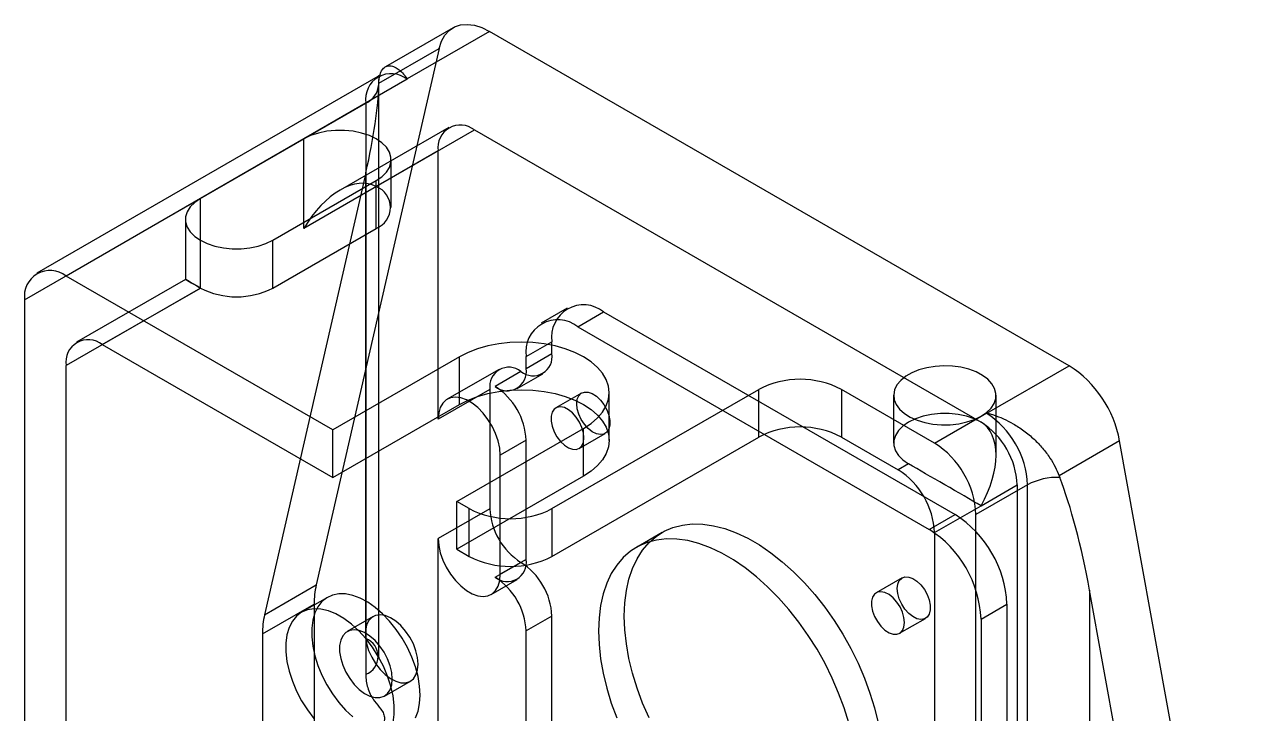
# Model space of a CAD drawing. Header units: millimetres. Extents: x -67 to 338, y -112 to 327.
# Drawn here: x 236.8 to 320.2, y 272.1 to 319.3 of the extents above; entities that cross this region are included whole.
import ezdxf

# ---------------------------------------------------------------- set-up
doc = ezdxf.new("R2010")
doc.units = ezdxf.units.MM

msp = doc.modelspace()

# ---------------------------------------------------------------- linework, layer by layer
at = {"color": 7, "linetype": 'Continuous', "lineweight": 25}
for p, q in [((266.151, 319.02), (261.523, 316.348)), ((268.651, 318.772), (263.015, 315.518)), ((308.296, 295.885), (268.651, 318.772)), ((265.208, 317.606), (256.793, 280.877)), ((261.069, 315.217), (265.208, 317.606)), ((261.018, 315.691), (237.683, 302.22)), ((263.018, 315.493), (255.947, 311.411)), ((261.067, 315.129), (261.069, 315.217)), ((261.068, 315.084), (261.069, 315.179)), ((261.068, 275.985), (261.068, 315.084)), ((236.855, 300.389), (260.189, 313.86)), ((260.189, 313.86), (260.189, 274.761)), ((265.864, 312.196), (258.422, 307.9)), ((260.896, 308.145), (267.614, 312.023)), ((267.614, 312.023), (302.262, 292.021)), ((255.947, 311.411), (248.876, 307.329)), ((255.947, 305.287), (255.947, 311.411)), ((265.139, 310.593), (255.947, 305.287)), ((261.922, 306.716), (261.922, 309.982)), ((265.139, 292.221), (265.139, 310.593)), ((260.189, 309.091), (253.257, 278.836)), ((253.825, 304.471), (260.896, 308.553)), ((260.189, 277.21), (260.189, 309.091)), ((260.896, 305.287), (260.896, 308.553)), ((248.876, 307.329), (239.683, 302.022)), ((248.876, 301.205), (248.876, 307.329)), ((247.85, 305.9), (247.85, 301.797)), ((253.825, 301.205), (260.896, 305.287)), ((253.825, 301.205), (253.825, 304.471)), ((257.927, 291.49), (239.683, 302.022)), ((247.85, 301.797), (240.408, 297.501)), ((248.876, 301.205), (239.683, 295.898)), ((242.158, 297.327), (248.876, 301.205)), ((236.855, 300.389), (236.855, 218.326)), ((273.953, 299.818), (272.185, 298.798)), ((274.685, 298.55), (276.453, 299.571)), ((276.453, 299.571), (300.494, 285.692)), ((274.685, 298.55), (298.727, 284.671)), ((271.149, 296.508), (272.917, 297.529)), ((272.917, 296.712), (272.917, 297.529)), ((242.158, 297.327), (257.927, 288.224)), ((271.149, 295.692), (272.917, 296.712)), ((239.683, 254.663), (239.683, 295.898)), ((266.589, 296.491), (257.927, 291.49)), ((266.589, 293.225), (266.589, 296.491)), ((271.149, 295.692), (271.149, 296.508)), ((302.66, 292.632), (308.296, 295.885)), ((269.296, 295.636), (265.76, 293.595)), ((270.796, 295.487), (269.028, 294.467)), ((270.528, 294.318), (272.296, 295.339)), ((268.675, 294.262), (265.139, 292.221)), ((268.675, 294.262), (268.675, 286.097)), ((272.917, 286.102), (287.059, 294.266)), ((287.059, 291), (287.059, 294.266)), ((299.08, 290.592), (292.716, 294.266)), ((292.716, 294.266), (292.716, 291)), ((274.946, 294.016), (273.178, 292.995)), ((276.831, 290.776), (276.831, 294.042)), ((296.287, 293.858), (296.287, 290.592)), ((303.287, 289.755), (303.287, 293.858)), ((257.927, 288.224), (266.589, 293.225)), ((302.262, 292.429), (302.616, 292.633)), ((299.08, 290.592), (302.262, 292.429)), ((257.927, 288.224), (257.927, 291.49)), ((266.412, 286.592), (275.074, 291.593)), ((271.149, 290.793), (269.382, 289.772)), ((271.149, 282.627), (271.149, 290.793)), ((272.917, 282.836), (287.059, 291)), ((274.778, 290.224), (276.546, 291.244)), ((275.074, 288.326), (275.074, 291.593)), ((292.716, 291), (296.605, 288.755)), ((311.739, 290.744), (307.6, 288.355)), ((320.154, 244.299), (311.739, 290.744)), ((269.382, 281.607), (269.382, 289.772)), ((297.312, 289.163), (296.605, 288.755)), ((275.074, 288.326), (266.412, 283.326)), ((307.6, 288.355), (307.644, 288.241)), ((305.444, 287.734), (301.909, 285.693)), ((302.262, 286.305), (304.737, 287.734)), ((304.737, 287.734), (304.737, 246.499)), ((305.444, 248.636), (305.444, 287.734)), ((268.675, 286.097), (265.139, 284.056)), ((267.26, 286.102), (266.412, 286.592)), ((266.412, 283.326), (266.412, 286.592)), ((267.26, 282.836), (267.26, 286.102)), ((272.917, 286.102), (272.917, 282.836)), ((299.08, 284.468), (302.262, 286.305)), ((298.727, 284.671), (300.494, 285.692)), ((301.909, 254.257), (301.909, 285.693)), ((280.456, 284.472), (278.689, 283.452)), ((299.08, 284.468), (299.08, 255.889)), ((265.139, 269.358), (265.139, 284.056)), ((266.412, 283.326), (267.26, 282.836)), ((271.149, 282.627), (269.382, 281.607)), ((269.028, 281.402), (270.796, 282.423)), ((253.257, 278.836), (256.793, 280.877)), ((268.76, 280.233), (270.528, 281.254)), ((296.866, 281.362), (295.098, 280.341)), ((257.565, 280.028), (255.797, 279.008)), ((316.619, 242.258), (309.687, 280.517)), ((309.687, 280.517), (309.687, 248.636)), ((253.118, 277.522), (256.654, 279.563)), ((256.654, 279.563), (256.654, 269.928)), ((302.262, 278.547), (304.03, 279.568)), ((304.03, 279.568), (304.03, 251.805)), ((260.682, 278.71), (258.914, 277.69)), ((272.917, 278.748), (271.149, 277.728)), ((272.917, 269.766), (272.917, 278.748)), ((296.698, 277.57), (298.466, 278.59)), ((302.262, 278.547), (302.262, 250.785)), ((253.118, 277.522), (253.118, 267.887)), ((271.149, 268.746), (271.149, 277.728)), ((261.464, 273.273), (263.232, 274.293))]:
    msp.add_line(p, q, dxfattribs=at)
at = {"color": 7, "linetype": 'Continuous', "lineweight": 25, "flags": 128}
for points in [[(265.208, 317.606), (265.366, 318.095), (265.596, 318.508), (265.894, 318.837), (266.253, 319.074), (266.666, 319.214), (267.122, 319.253), (267.613, 319.192), (268.126, 319.03), (268.651, 318.772)], [(263.015, 315.518), (263.017, 315.5), (263.018, 315.493)], [(260.896, 308.553), (261.289, 308.823), (261.594, 309.128), (261.802, 309.459), (261.908, 309.806), (261.908, 310.158), (261.802, 310.505), (261.594, 310.836), (261.289, 311.141), (260.896, 311.411), (260.429, 311.637), (259.901, 311.813), (259.327, 311.934), (258.727, 311.995), (258.116, 311.995), (257.516, 311.934), (256.942, 311.813), (256.414, 311.637), (255.947, 311.411)], [(248.876, 307.329), (248.483, 307.059), (248.178, 306.754), (247.97, 306.423), (247.864, 306.076), (247.864, 305.724), (247.97, 305.377), (248.178, 305.046), (248.483, 304.741), (248.876, 304.471), (249.343, 304.245), (249.871, 304.069), (250.445, 303.948), (251.045, 303.887), (251.656, 303.887), (252.256, 303.948), (252.83, 304.069), (253.358, 304.245), (253.825, 304.471)], [(275.074, 291.593), (275.591, 291.933), (276.027, 292.31), (276.375, 292.716), (276.627, 293.145), (276.78, 293.59), (276.831, 294.042), (276.78, 294.494), (276.627, 294.938), (276.375, 295.367), (276.027, 295.774), (275.591, 296.15), (275.074, 296.491), (274.484, 296.79), (273.831, 297.041), (273.127, 297.242), (272.384, 297.387), (271.614, 297.476), (270.831, 297.505), (270.048, 297.476), (269.278, 297.387), (268.535, 297.242), (267.831, 297.041), (267.179, 296.79), (266.589, 296.491)], [(302.262, 292.429), (302.645, 292.691), (302.945, 292.987), (303.155, 293.308), (303.268, 293.644), (303.28, 293.987), (303.192, 294.326), (303.006, 294.651), (302.728, 294.954), (302.365, 295.225), (301.928, 295.457), (301.429, 295.642), (300.883, 295.777), (300.305, 295.856), (299.713, 295.878), (299.123, 295.842), (298.552, 295.748), (298.016, 295.601), (297.531, 295.403), (297.111, 295.16), (296.769, 294.881), (296.513, 294.571), (296.351, 294.242), (296.288, 293.901), (296.326, 293.559), (296.463, 293.226), (296.696, 292.91), (297.018, 292.622), (297.42, 292.37), (297.889, 292.16), (298.414, 292), (298.977, 291.892), (299.565, 291.842), (300.158, 291.849), (300.741, 291.914), (301.296, 292.035), (301.808, 292.208), (302.262, 292.429)], [(266.589, 293.225), (267.179, 293.524), (267.831, 293.775), (268.535, 293.976), (269.278, 294.121), (270.048, 294.21), (270.831, 294.239), (271.614, 294.21), (272.384, 294.121), (273.127, 293.976), (273.831, 293.775), (274.484, 293.524), (275.074, 293.225), (275.591, 292.884), (276.027, 292.507), (276.375, 292.101), (276.627, 291.672), (276.78, 291.228), (276.831, 290.776), (276.78, 290.323), (276.627, 289.879), (276.375, 289.45), (276.027, 289.044), (275.591, 288.667), (275.074, 288.326)], [(269.382, 289.772), (269.346, 290.243), (269.238, 290.74), (269.064, 291.245), (268.828, 291.742), (268.539, 292.213), (268.206, 292.644), (267.841, 293.018), (267.456, 293.323), (267.065, 293.549), (266.68, 293.688), (266.315, 293.735), (265.982, 293.689), (265.693, 293.552), (265.457, 293.327), (265.282, 293.023), (265.175, 292.651), (265.139, 292.221)], [(274.614, 293.283), (274.65, 293.588), (274.754, 293.832), (274.921, 294.001), (275.139, 294.083), (275.396, 294.075), (275.675, 293.975), (275.958, 293.791), (276.227, 293.534), (276.467, 293.221), (276.661, 292.87), (276.798, 292.504), (276.868, 292.146), (276.868, 291.818), (276.798, 291.542), (276.661, 291.334), (276.467, 291.207), (276.227, 291.17), (275.958, 291.224), (275.675, 291.367), (275.396, 291.589), (275.139, 291.877), (274.921, 292.212), (274.754, 292.573), (274.65, 292.938), (274.614, 293.283)], [(275.109, 290.957), (275.074, 291.302), (274.969, 291.667), (274.803, 292.028), (274.584, 292.363), (274.327, 292.65), (274.049, 292.873), (273.766, 293.015), (273.496, 293.07), (273.257, 293.033), (273.063, 292.906), (272.926, 292.698), (272.855, 292.421), (272.855, 292.094), (272.926, 291.736), (273.063, 291.37), (273.257, 291.019), (273.496, 290.706), (273.766, 290.449), (274.049, 290.265), (274.327, 290.165), (274.584, 290.157), (274.803, 290.239), (274.969, 290.408), (275.074, 290.652), (275.109, 290.957)], [(302.262, 292.021), (301.795, 292.247), (301.266, 292.423), (300.693, 292.544), (300.092, 292.605), (299.482, 292.605), (298.881, 292.544), (298.308, 292.423), (297.78, 292.247), (297.312, 292.021), (296.92, 291.751), (296.615, 291.446), (296.407, 291.115), (296.301, 290.768), (296.301, 290.416), (296.407, 290.069), (296.615, 289.738), (296.92, 289.433), (297.312, 289.163)], [(302.616, 292.633), (302.628, 292.633), (302.66, 292.632)], [(277.867, 278.749), (277.903, 279.644), (278.009, 280.49), (278.185, 281.281), (278.431, 282.01), (278.742, 282.672), (279.118, 283.262), (279.555, 283.774), (280.05, 284.205), (280.598, 284.55), (281.195, 284.808), (281.837, 284.976), (282.517, 285.053), (283.232, 285.037), (283.974, 284.931), (284.739, 284.733), (285.519, 284.446), (286.309, 284.072), (287.102, 283.614), (287.892, 283.076), (288.673, 282.462), (289.437, 281.777), (290.18, 281.027), (290.894, 280.217), (291.575, 279.354), (292.217, 278.445), (292.814, 277.498), (293.362, 276.519), (293.857, 275.518), (294.293, 274.501), (294.669, 273.478), (294.981, 272.456), (295.226, 271.443)], [(265.139, 284.056), (265.175, 283.585), (265.282, 283.088), (265.457, 282.583), (265.693, 282.086), (265.982, 281.614), (266.315, 281.184), (266.68, 280.81), (267.065, 280.505), (267.456, 280.279), (267.841, 280.14), (268.206, 280.093), (268.539, 280.138), (268.828, 280.276), (269.064, 280.5), (269.238, 280.804), (269.346, 281.177), (269.382, 281.607)], [(293.213, 271.435), (292.902, 272.457), (292.526, 273.481), (292.089, 274.497), (291.594, 275.499), (291.046, 276.477), (290.449, 277.425), (289.807, 278.333), (289.126, 279.196), (288.412, 280.006), (287.669, 280.757), (286.905, 281.442), (286.124, 282.056), (285.335, 282.594), (284.541, 283.052), (283.752, 283.425), (282.971, 283.712), (282.207, 283.91), (281.464, 284.017), (280.75, 284.032), (280.069, 283.955), (279.427, 283.787), (278.83, 283.53), (278.282, 283.184), (277.787, 282.754), (277.35, 282.241), (276.975, 281.652), (276.663, 280.99), (276.418, 280.26), (276.241, 279.469), (276.135, 278.623), (276.099, 277.729), (276.135, 276.793), (276.241, 275.824), (276.418, 274.829), (276.663, 273.817), (276.975, 272.795), (277.35, 271.771)], [(296.535, 280.629), (296.57, 280.933), (296.675, 281.178), (296.841, 281.346), (297.06, 281.429), (297.316, 281.42), (297.595, 281.321), (297.878, 281.137), (298.148, 280.88), (298.387, 280.566), (298.581, 280.215), (298.718, 279.85), (298.788, 279.492), (298.788, 279.164), (298.718, 278.888), (298.581, 278.68), (298.387, 278.553), (298.148, 278.516), (297.878, 278.57), (297.595, 278.713), (297.316, 278.935), (297.06, 279.223), (296.841, 279.558), (296.675, 279.919), (296.57, 280.284), (296.535, 280.629)], [(263.902, 273.338), (263.865, 273.956), (263.758, 274.603), (263.581, 275.267), (263.338, 275.936), (263.033, 276.595), (262.673, 277.233), (262.265, 277.837), (261.817, 278.395), (261.336, 278.896), (260.834, 279.331), (260.319, 279.691), (259.801, 279.969), (259.291, 280.159), (258.799, 280.259), (258.333, 280.265), (257.904, 280.179), (257.519, 280.001), (257.186, 279.735), (256.912, 279.386), (256.701, 278.961), (256.558, 278.469), (256.486, 277.918), (256.486, 277.32), (256.558, 276.686), (256.701, 276.029), (256.912, 275.361), (257.186, 274.695), (257.519, 274.045), (257.904, 273.423), (258.333, 272.84), (258.799, 272.309), (259.291, 271.84)], [(297.03, 278.302), (296.994, 278.648), (296.89, 279.012), (296.723, 279.374), (296.504, 279.708), (296.248, 279.996), (295.969, 280.218), (295.686, 280.361), (295.416, 280.416), (295.177, 280.378), (294.983, 280.252), (294.846, 280.044), (294.776, 279.767), (294.776, 279.44), (294.846, 279.082), (294.983, 278.716), (295.177, 278.365), (295.416, 278.051), (295.686, 277.794), (295.969, 277.61), (296.248, 277.511), (296.504, 277.502), (296.723, 277.585), (296.89, 277.754), (296.994, 277.998), (297.03, 278.302)], [(260.189, 277.21), (259.708, 277.74), (259.2, 278.203), (258.676, 278.591), (258.147, 278.894), (257.624, 279.108), (257.117, 279.227), (256.637, 279.25), (256.192, 279.176), (255.793, 279.005), (255.447, 278.743), (255.162, 278.394), (254.942, 277.965), (254.794, 277.465), (254.719, 276.904), (254.719, 276.293), (254.794, 275.645), (254.942, 274.974), (255.162, 274.291), (255.447, 273.613), (255.793, 272.951), (256.192, 272.32), (256.637, 271.733)], [(263.76, 275.461), (263.723, 275.901), (263.614, 276.366), (263.437, 276.837), (263.199, 277.294), (262.911, 277.718), (262.583, 278.093), (262.23, 278.402), (261.866, 278.634), (261.505, 278.778), (261.163, 278.83), (260.853, 278.786), (260.589, 278.648), (260.381, 278.422), (260.237, 278.118), (260.163, 277.748), (260.163, 277.327), (260.237, 276.872), (260.381, 276.402), (260.589, 275.935), (260.853, 275.492), (261.163, 275.091), (261.505, 274.747), (261.866, 274.475), (262.23, 274.286), (262.583, 274.188), (262.911, 274.184), (263.199, 274.276), (263.437, 274.458), (263.614, 274.724), (263.723, 275.063), (263.76, 275.461)], [(279.555, 271.775), (279.118, 272.792), (278.742, 273.815), (278.431, 274.837), (278.185, 275.85), (278.009, 276.845), (277.903, 277.814), (277.867, 278.749)], [(261.992, 274.44), (261.956, 274.881), (261.846, 275.346), (261.669, 275.816), (261.432, 276.273), (261.143, 276.698), (260.816, 277.072), (260.462, 277.382), (260.098, 277.614), (259.737, 277.758), (259.395, 277.809), (259.086, 277.765), (258.821, 277.627), (258.613, 277.402), (258.469, 277.098), (258.395, 276.728), (258.395, 276.306), (258.469, 275.851), (258.613, 275.381), (258.821, 274.915), (259.086, 274.472), (259.395, 274.07), (259.737, 273.727), (260.098, 273.455), (260.462, 273.266), (260.816, 273.167), (261.143, 273.164), (261.432, 273.255), (261.669, 273.438), (261.846, 273.704), (261.956, 274.043), (261.992, 274.44)], [(260.189, 269.671), (260.637, 269.742), (261.04, 269.91), (261.389, 270.172), (261.677, 270.521), (261.898, 270.951), (262.048, 271.453), (262.124, 272.016), (262.124, 272.63), (262.048, 273.281), (261.898, 273.957), (261.677, 274.642), (261.389, 275.324), (261.04, 275.988), (260.637, 276.621), (260.189, 277.21)], [(263.581, 271.78), (263.758, 272.24), (263.865, 272.763), (263.902, 273.338)]]:
    msp.add_lwpolyline(points, dxfattribs=at)
at = {"color": 7, "linetype": 'Continuous', "lineweight": 25}
for centre, radius, start, end in [((261.922, 314.124), 1.753, 51.32581, 188.68494), ((259.586, 315.215), 1.483, 293.99842, 356.69541), ((266.655, 310.825), 1.534, 51.32581, 188.68494), ((260.339, 306.716), 1.534, 291.31255, 68.68745), ((238.588, 300.653), 1.753, 51.32581, 188.68494), ((251.35, 305.955), 5.356, 242.48054, 297.51946), ((275.082, 297.861), 2.191, 51.28091, 188.72984), ((273.315, 296.841), 2.191, 51.28091, 188.72984), ((241.2, 296.13), 1.534, 51.32543, 188.68532), ((271.624, 296.503), 1.31, 230.79671, 9.21404), ((304.046, 289.316), 7.825, 10.51828, 57.09777), ((269.968, 294.472), 1.31, 50.79671, 189.21404), ((269.856, 295.482), 1.31, 230.79671, 9.21404), ((289.888, 288.837), 6.121, 62.48054, 117.51946), ((266.544, 290.583), 4.61, 2.60548, 57.39452), ((299.329, 287.47), 6.121, 2.4763, 57.5237), ((289.888, 285.571), 6.121, 62.48054, 117.51946), ((299.386, 287.503), 5.356, 2.4763, 57.5237), ((295.794, 285.429), 6.121, 2.4763, 57.5237), ((293.73, 284.237), 5.356, 2.4764, 57.5236), ((307.49, 283.88), 4.363, 87.9833, 117.96113), ((270.089, 291.531), 6.121, 242.48054, 297.51946), ((273.28, 286.306), 4.61, 182.60548, 237.39452), ((296.384, 279.236), 7.654, 2.48735, 57.51265), ((294.616, 278.215), 7.654, 2.48735, 57.51265), ((270.089, 288.265), 6.121, 242.48054, 297.51946), ((269.856, 282.417), 1.31, 230.79671, 9.21404), ((268.312, 278.539), 4.61, 2.60548, 57.39452), ((262.548, 279.603), 5.894, 167.52157, 180.38433), ((266.544, 277.518), 4.61, 2.60548, 57.39452), ((259.012, 277.562), 5.894, 167.52157, 180.38433), ((259.725, 275.985), 1.31, 290.78342, 69.21658)]:
    msp.add_arc(centre, radius, start, end, dxfattribs=at)
for centre, major_axis, ratio, start_param, end_param in [((258.068, 307.867), (2.467, 9.329), 0.18305, 4.892252, 5.651598), ((258.422, 303.858), (2.475, 4.287), 0.577335, 0.000041, 1.570837), ((251.35, 299.776), (3.5, -2.021), 0.00007, 2.356235, 3.927031), ((299.787, 287.734), (2.475, 4.287), 0.577335, 4.71243, 6.283226), ((299.787, 287.734), (3.5, -2.021), 0.00007, 0.785439, 2.356235), ((307.565, 279.292), (-1.963, 11.766), 0.192806, 4.784447, 5.543794)]:
    msp.add_ellipse(centre, major_axis=major_axis, ratio=ratio, start_param=start_param, end_param=end_param, dxfattribs=at)
for points, knots in [([(261.069, 315.179), (261.07, 315.207), (261.075, 315.341), (261.098, 315.543), (261.142, 315.73), (261.182, 315.83), (261.196, 315.849), (261.162, 315.801), (261.089, 315.734), (261.033, 315.7), (261.018, 315.691)], [0, 0, 0, 0, 0.035417, 0.174139, 0.312756, 0.453012, 0.598351, 0.754822, 0.932989, 1, 1, 1, 1]), ([(261.069, 315.217), (261.081, 315.363), (261.104, 315.658), (261.217, 316.01), (261.392, 316.276), (261.632, 316.421), (261.923, 316.432), (262.232, 316.311), (262.544, 316.083), (262.787, 315.837), (262.937, 315.651), (262.989, 315.575), (263.004, 315.549), (263.012, 315.532), (263.014, 315.522), (263.015, 315.518)], [0, 0, 0, 0, 0.106814, 0.215992, 0.337776, 0.462901, 0.588314, 0.717103, 0.82335, 0.931495, 0.976435, 0.986554, 0.993001, 0.997246, 1, 1, 1, 1]), ([(302.66, 292.632), (302.667, 292.631), (302.683, 292.63), (302.713, 292.625), (302.76, 292.616), (302.895, 292.584), (303.242, 292.481), (303.796, 292.269), (304.499, 291.91), (305.213, 291.443), (305.892, 290.875), (306.493, 290.242), (306.971, 289.603), (307.35, 288.964), (307.516, 288.559), (307.6, 288.355)], [0, 0, 0, 0, 0.002754, 0.006999, 0.013446, 0.023565, 0.068506, 0.174758, 0.282897, 0.408332, 0.537099, 0.658904, 0.784008, 0.890831, 1, 1, 1, 1]), ([(261.061, 275.952), (261.061, 275.953), (261.058, 275.959), (261.075, 275.919), (261.071, 275.914), (261.069, 275.964), (261.068, 275.983)], [0, 0, 0, 0, 0.126404, 0.462129, 0.790406, 1, 1, 1, 1]), ([(260.189, 274.761), (260.19, 274.722), (260.194, 274.35), (260.292, 273.836), (260.533, 273.294), (260.828, 272.839), (261.156, 272.471), (261.406, 272.101), (261.483, 271.76), (261.416, 271.3), (261.195, 270.731), (260.878, 269.993), (260.549, 269.153), (260.258, 268.172), (260.213, 267.55), (260.189, 267.222)], [0, 0, 0, 0, 0.014357, 0.136688, 0.20941, 0.28314, 0.396581, 0.456407, 0.497428, 0.538669, 0.609554, 0.68192, 0.782532, 0.884946, 1, 1, 1, 1])]:
    msp.add_open_spline(points, degree=3, knots=knots, dxfattribs=at)

doc.saveas('drawing.dxf')
